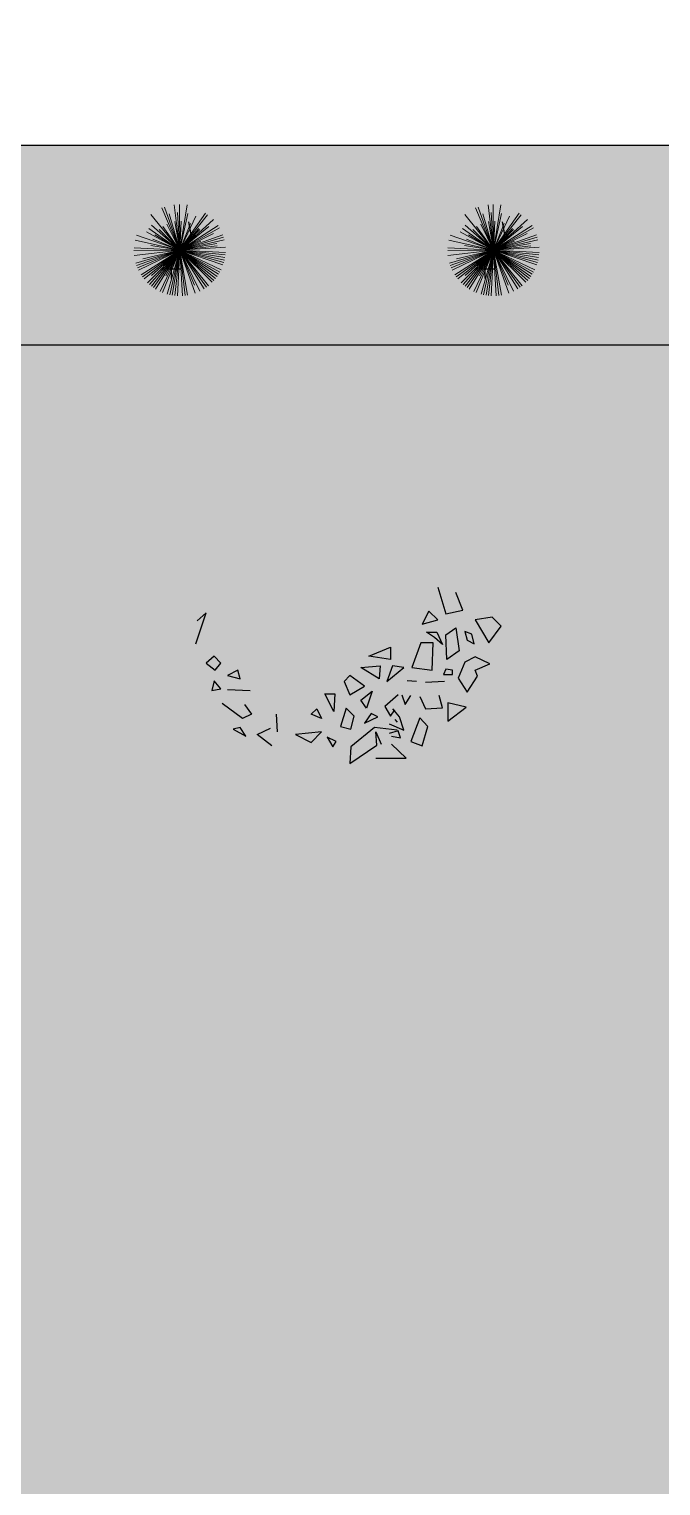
# Model space of a CAD drawing. Header units: millimetres. Extents: x -1544140 to 7445918, y -1294905 to 2019878.
# Drawn here: x 1805004 to 1807122, y 54579 to 59461 of the extents above; entities that cross this region are included whole.
import ezdxf

# ---------------------------------------------------------------- set-up
doc = ezdxf.new("R2010")
doc.units = ezdxf.units.MM
doc.header["$MEASUREMENT"] = 0
doc.layers.add('marc det', color=74, linetype='Continuous', lineweight=18)
picture_1 = doc.add_image_def('image5.png', size_in_pixel=(1482, 826))

msp = doc.modelspace()

# ---------------------------------------------------------------- hatches: boundary and pattern name
at = {"true_color": 0x8dc133, "transparency": 33554687}
h = msp.add_hatch(color=65, dxfattribs=at)
h.dxf.hatch_style = 1
h.paths.add_polyline_path([(1810147.4, 52025.1, -0.388077), (1809423.5, 51209.9), (1801426.5, 51209.9, -0.416277), (1799943.5, 52282.1), (1799943.5, 57426, -0.394381), (1800888.2, 59071.8), (1808831.8, 59071.8, -0.352206), (1810147.4, 58038.5)])
h.paths.add_polyline_path([(1800612.1, 51878.5), (1800612.1, 58403.1), (1809478.7, 58403.1), (1809478.7, 51878.5)], flags=16)
at = {"true_color": 0xb8d93f, "transparency": 33554687}
h = msp.add_hatch(color=63, dxfattribs=at)
h.dxf.hatch_style = 1
h.paths.add_polyline_path([(1809478.7, 57948.7, 0.326949), (1808836.3, 58403.1), (1801005.5, 58403.1, 0.386529), (1800612.1, 57516.1), (1800612.1, 52343.8, 0.417198), (1801362, 51878.5), (1809374.1, 51878.5, 0.351898), (1809478.7, 52018.4)])
at = {"layer": 'marc det'}
msp.add_hatch(color=102, dxfattribs=at).paths.add_polyline_path([(1805807.7, 57948.6), (1805707.3, 57921.6), (1805674.2, 57879.3), (1805613.7, 57794.1), (1805549.9, 57786.6), (1805541.3, 57713.2), (1805565.8, 57682.2), (1805547.4, 57635.5), (1805476.9, 57503.2), (1805499.7, 57457.5), (1805538.5, 57400.6), (1805539.1, 57350.5), (1805462.2, 57321), (1805569.4, 57313.4), (1805556.1, 57264.2), (1805590.8, 57227.9), (1805595.2, 57182.2), (1805648, 57124.4), (1805665.3, 57059.6), (1805714, 57022.6), (1805749.4, 57029.6), (1805796.1, 57002.9), (1805817.1, 56942.5), (1805832.1, 56866.5), (1805848.5, 56923.5), (1805899.2, 56969.4), (1805962.9, 56949.6), (1806005.1, 56922), (1806056.9, 56939.4), (1806112, 56939.5), (1806147.4, 56899.8), (1806161.4, 56945.6), (1806219.3, 56978.5), (1806279.6, 56976), (1806342.6, 57006.4), (1806361.7, 57049.6), (1806395.1, 57066.9), (1806439.4, 57075.6), (1806455.1, 57136.1), (1806485, 57170.7), (1806566.1, 57179.5), (1806628.4, 57166.6), (1806575.3, 57202.8), (1806535.5, 57241.6), (1806537.5, 57277.9), (1806573.6, 57328), (1806603.3, 57387.7), (1806598.2, 57436.9), (1806606.8, 57557), (1806706.9, 57608.9), (1806584.3, 57601), (1806550.3, 57657), (1806544.5, 57709.7), (1806507.5, 57781.3), (1806463.2, 57819.3), (1806442.8, 57876.2), (1806397.5, 57896), (1806338.6, 57938.2), (1806290, 57933.5), (1806291.3, 58015), (1806239.5, 57951), (1806220.5, 58001.1), (1806195, 58014), (1806133.5, 58032), (1806120.7, 58017.3), (1806007.3, 58009.4), (1805976, 58028.3), (1805920.5, 58006.6), (1805877.9, 58012.6), (1805834.7, 58068.7), (1805794.6, 58132.5), (1805811.2, 58071.2), (1805828.2, 57984.9)])

# ---------------------------------------------------------------- linework, layer by layer
at = {"color": 116, "lineweight": -2, "true_color": 0x136734}
for p, q in [((1805547.9, 58766.5), (1805539.3, 58815.6)), ((1806599.5, 58766.5), (1806590.9, 58815.6))]:
    msp.add_line(p, q, dxfattribs=at)
at = {"color": 116, "true_color": 0x136734}
for p, q in [((1805479.7, 58690.7), (1805479.7, 58625.7)), ((1806531.3, 58690.7), (1806531.3, 58625.7)), ((1805447.2, 58658.2), (1805512.2, 58658.2)), ((1806498.8, 58658.2), (1806563.8, 58658.2))]:
    msp.add_line(p, q, dxfattribs=at)
at = {"color": 96}
for p, q in [((1806373.9, 57590.6), (1806400.5, 57501.9)), ((1806457.3, 57513.7), (1806434.6, 57572.8)), ((1806343.6, 57510.8), (1806320.9, 57466.4)), ((1806373.9, 57481.2), (1806343.6, 57510.8)), ((1806400.5, 57501.9), (1806457.3, 57513.7)), ((1805563.1, 57401.4), (1805597.2, 57504.9)), ((1805597.2, 57504.9), (1805566.8, 57478.2)), ((1806320.9, 57466.4), (1806373.9, 57481.2)), ((1806555.8, 57490.1), (1806499, 57481.2)), ((1806499, 57481.2), (1806544.5, 57404.3)), ((1806544.5, 57404.3), (1806586.2, 57460.5)), ((1806586.2, 57460.5), (1806555.8, 57490.1)), ((1806336.1, 57439.8), (1806370.2, 57439.8)), ((1806362.6, 57422.1), (1806336.1, 57439.8)), ((1806389.1, 57398.4), (1806362.6, 57422.1)), ((1806370.2, 57439.8), (1806389.1, 57398.4)), ((1806400.5, 57430.9), (1806434.6, 57454.6)), ((1806404.3, 57348.2), (1806400.5, 57430.9)), ((1806434.6, 57454.6), (1806445.9, 57377.8)), ((1806487.6, 57433.9), (1806464.9, 57442.8)), ((1806464.9, 57442.8), (1806472.5, 57413.2)), ((1806472.5, 57413.2), (1806495.2, 57401.4)), ((1806495.2, 57401.4), (1806487.6, 57433.9)), ((1806142.8, 57360), (1806214.8, 57389.6)), ((1806214.8, 57389.6), (1806214.8, 57348.2)), ((1806317.1, 57404.3), (1806286.8, 57321.6)), ((1806358.8, 57404.3), (1806317.1, 57404.3)), ((1806355, 57312.7), (1806358.8, 57404.3)), ((1806445.9, 57377.8), (1806404.3, 57348.2)), ((1805623.7, 57360), (1805597.2, 57336.4)), ((1805597.2, 57336.4), (1805627.5, 57312.7)), ((1805646.5, 57336.4), (1805623.7, 57360)), ((1805627.5, 57312.7), (1805646.5, 57336.4)), ((1805703.3, 57312.7), (1805669.2, 57295)), ((1805710.8, 57283.2), (1805703.3, 57312.7)), ((1806116.3, 57321.6), (1806180.7, 57327.5)), ((1806176.9, 57283.2), (1806116.3, 57321.6)), ((1806214.8, 57348.2), (1806142.8, 57360)), ((1806180.7, 57327.5), (1806176.9, 57283.2)), ((1806222.4, 57327.5), (1806203.4, 57274.3)), ((1806203.4, 57274.3), (1806260.3, 57321.6)), ((1806260.3, 57321.6), (1806222.4, 57327.5)), ((1806286.8, 57321.6), (1806355, 57312.7)), ((1806400.5, 57315.7), (1806392.9, 57297.9)), ((1806423.2, 57312.7), (1806400.5, 57315.7)), ((1806423.2, 57297.9), (1806423.2, 57312.7)), ((1806464.9, 57339.3), (1806442.2, 57286.1)), ((1806499, 57357), (1806464.9, 57339.3)), ((1806548.2, 57333.4), (1806499, 57357)), ((1806499, 57312.7), (1806548.2, 57333.4)), ((1806506.6, 57292.1), (1806499, 57312.7)), ((1805623.7, 57277.3), (1805616.1, 57244.8)), ((1805646.5, 57250.7), (1805623.7, 57277.3)), ((1805669.2, 57295), (1805710.8, 57283.2)), ((1806078.4, 57295), (1806059.4, 57274.3)), ((1806059.4, 57274.3), (1806078.4, 57230)), ((1806127.7, 57259.5), (1806078.4, 57295)), ((1806302, 57274.3), (1806271.6, 57277.3)), ((1806396.7, 57274.3), (1806332.3, 57271.3)), ((1806392.9, 57297.9), (1806423.2, 57297.9)), ((1806442.2, 57286.1), (1806472.5, 57238.8)), ((1806472.5, 57238.8), (1806506.6, 57292.1)), ((1805616.1, 57244.8), (1805646.5, 57250.7)), ((1805669.2, 57247.7), (1805745, 57244.8)), ((1806025.3, 57173.8), (1805995, 57232.9)), ((1805995, 57232.9), (1806029.1, 57232.9)), ((1806029.1, 57232.9), (1806025.3, 57173.8)), ((1806078.4, 57230), (1806127.7, 57259.5)), ((1806116.3, 57212.2), (1806154.2, 57241.8)), ((1806154.2, 57241.8), (1806135.3, 57185.6)), ((1806241.3, 57230), (1806195.9, 57191.5)), ((1806252.9, 57230.4), (1806264.3, 57197.9)), ((1806264.3, 57197.9), (1806283.2, 57227.4)), ((1806313.5, 57224.5), (1806332.5, 57183.1)), ((1806389.3, 57186.1), (1806377.9, 57227.4)), ((1805718.6, 57150.6), (1805650.5, 57200.8)), ((1805726.2, 57197.9), (1805748.9, 57165.3)), ((1805949.6, 57165), (1805968.5, 57182.7)), ((1805968.5, 57182.7), (1805983.7, 57150.2)), ((1806067, 57185.6), (1806048.1, 57123.6)), ((1806093.6, 57159.1), (1806067, 57185.6)), ((1806135.3, 57185.6), (1806116.3, 57212.2)), ((1806150.4, 57167.9), (1806127.7, 57135.4)), ((1806173.1, 57156.1), (1806150.4, 57167.9)), ((1806195.9, 57191.5), (1806214.8, 57159.1)), ((1806214.8, 57159.1), (1806230, 57179.7)), ((1806245.3, 57156.5), (1806222.6, 57183.1)), ((1806332.5, 57183.1), (1806389.3, 57186.1)), ((1806468.7, 57188.6), (1806408, 57203.4)), ((1806408, 57203.4), (1806408, 57141.3)), ((1806408, 57141.3), (1806468.7, 57188.6)), ((1805711.1, 57121), (1805688.3, 57115.1)), ((1805730, 57091.5), (1805711.1, 57121)), ((1805748.9, 57165.3), (1805718.6, 57150.6)), ((1805767.9, 57097.4), (1805813.4, 57118.1)), ((1805832.1, 57165), (1805835.9, 57105.8)), ((1805983.7, 57150.2), (1805949.6, 57165)), ((1806048.1, 57123.6), (1806082.2, 57114.7)), ((1806082.2, 57114.7), (1806093.6, 57159.1)), ((1806161.7, 57120.6), (1806082.2, 57055.6)), ((1806127.7, 57135.4), (1806173.1, 57156.1)), ((1806237.6, 57111.8), (1806161.7, 57120.6)), ((1806211.2, 57132.8), (1806260.5, 57112.2)), ((1806230, 57147.2), (1806237.6, 57138.3)), ((1806260.5, 57112.2), (1806245.3, 57156.5)), ((1806313.5, 57153.5), (1806283.2, 57073.7)), ((1806340, 57124), (1806313.5, 57153.5)), ((1806321.1, 57059), (1806340, 57124)), ((1805688.3, 57115.1), (1805730, 57091.5)), ((1805817.1, 57059), (1805767.9, 57097.4)), ((1805983.7, 57105.8), (1805896.5, 57097)), ((1805896.5, 57097), (1805949.6, 57070.4)), ((1805949.6, 57070.4), (1805983.7, 57105.8)), ((1806032.9, 57073.3), (1806002.6, 57088.1)), ((1806002.6, 57088.1), (1806021.6, 57055.6)), ((1806021.6, 57055.6), (1806032.9, 57073.3)), ((1806169.3, 57061.5), (1806165.6, 57105.8)), ((1806165.6, 57105.8), (1806184.5, 57064.5)), ((1806241.5, 57109.2), (1806211.2, 57100.3)), ((1806218.8, 57091.5), (1806249.1, 57085.5)), ((1806249.1, 57085.5), (1806241.5, 57109.2)), ((1806283.2, 57073.7), (1806321.1, 57059)), ((1806078.4, 56999.4), (1806169.3, 57061.5)), ((1806082.2, 57055.6), (1806078.4, 56999.4)), ((1806268, 57017.6), (1806218.8, 57064.9)), ((1806165.7, 57017.6), (1806268, 57017.6))]:
    msp.add_line(p, q, dxfattribs=at)
for points in [[(1800888.2, 59071.8), (1808862.5, 59071.8)], [(1801005.5, 58403.1), (1808862.5, 58403.1)]]:
    msp.add_lwpolyline(points)
at = {"layer": 'marc det', "color": 116, "true_color": 0x136734}
for p, q in [((1805508.7, 58720.4), (1805412.3, 58839.8)), ((1805508.7, 58720.4), (1805449.1, 58861.8)), ((1805508.7, 58720.4), (1805457.2, 58864.9)), ((1805508.7, 58720.4), (1805473, 58841.7)), ((1805508.7, 58720.4), (1805490.6, 58872.7)), ((1805508.7, 58720.4), (1805500.8, 58846.4)), ((1805507.2, 58718.8), (1805595.2, 58844.4)), ((1805595.2, 58844.4), (1805507.2, 58718.8)), ((1805507.2, 58718.8), (1805602.1, 58839.2)), ((1805508.7, 58720.4), (1805507.8, 58873.8)), ((1805508.7, 58720.4), (1805533.5, 58871.8)), ((1805508.7, 58720.4), (1805536, 58843.5)), ((1805508.7, 58720.4), (1805562.6, 58834.2)), ((1806560.3, 58720.4), (1806463.9, 58839.8)), ((1806560.3, 58720.4), (1806500.7, 58861.8)), ((1806560.3, 58720.4), (1806508.8, 58864.9)), ((1806560.3, 58720.4), (1806524.6, 58841.7)), ((1806560.3, 58720.4), (1806542.2, 58872.7)), ((1806560.3, 58720.4), (1806552.4, 58846.4)), ((1806558.8, 58718.8), (1806646.8, 58844.4)), ((1806646.8, 58844.4), (1806558.8, 58718.8)), ((1806558.8, 58718.8), (1806653.7, 58839.2)), ((1806560.3, 58720.4), (1806559.4, 58873.8)), ((1806560.3, 58720.4), (1806585.1, 58871.8)), ((1806560.3, 58720.4), (1806587.6, 58843.5)), ((1806560.3, 58720.4), (1806614.2, 58834.2)), ((1805508.7, 58720.4), (1805397.1, 58781.2)), ((1805508.7, 58720.4), (1805404.7, 58793.3)), ((1805404.7, 58793.3), (1805508.7, 58720.4)), ((1805508.7, 58720.4), (1805413.6, 58804.4)), ((1805508.7, 58720.4), (1805439.3, 58789)), ((1805508.7, 58720.4), (1805451.9, 58799.5)), ((1805508.7, 58720.4), (1805466, 58807.8)), ((1805508.7, 58720.4), (1805491.9, 58815.9)), ((1805508.7, 58720.4), (1805622.4, 58823.3)), ((1805508.7, 58720.4), (1805513.5, 58817.1)), ((1805508.7, 58720.4), (1805545.1, 58809.9)), ((1805508.7, 58720.4), (1805638, 58802.8)), ((1805508.7, 58720.4), (1805606.6, 58799.5)), ((1805508.7, 58720.4), (1805642.5, 58795.4)), ((1805508.7, 58720.4), (1805572.6, 58792.8)), ((1805508.7, 58720.4), (1805576.5, 58789.1)), ((1806560.3, 58720.4), (1806448.7, 58781.2)), ((1806560.3, 58720.4), (1806456.3, 58793.3)), ((1806456.3, 58793.3), (1806560.3, 58720.4)), ((1806560.3, 58720.4), (1806465.2, 58804.4)), ((1806560.3, 58720.4), (1806490.9, 58789)), ((1806560.3, 58720.4), (1806503.5, 58799.5)), ((1806560.3, 58720.4), (1806517.6, 58807.8)), ((1806560.3, 58720.4), (1806543.5, 58815.9)), ((1806560.3, 58720.4), (1806674, 58823.3)), ((1806560.3, 58720.4), (1806565.1, 58817.1)), ((1806560.3, 58720.4), (1806596.7, 58809.9)), ((1806560.3, 58720.4), (1806689.6, 58802.8)), ((1806560.3, 58720.4), (1806658.2, 58799.5)), ((1806560.3, 58720.4), (1806694.1, 58795.4)), ((1806560.3, 58720.4), (1806624.2, 58792.8)), ((1806560.3, 58720.4), (1806628.1, 58789.1)), ((1805508.7, 58720.4), (1805359, 58753.7)), ((1805508.7, 58720.4), (1805363.6, 58770.2)), ((1805508.7, 58720.4), (1805411.9, 58736.3)), ((1805508.7, 58720.4), (1805418.1, 58757.3)), ((1805508.7, 58720.4), (1805425.6, 58771.9)), ((1805508.7, 58720.4), (1805621.8, 58775.7)), ((1805508.7, 58720.4), (1805653.1, 58771.9)), ((1805508.7, 58720.4), (1805655.8, 58763.8)), ((1805508.7, 58720.4), (1805658, 58755.4)), ((1805508.7, 58720.4), (1805579.3, 58750.2)), ((1805508.7, 58720.4), (1805632.8, 58742.3)), ((1805508.7, 58720.4), (1805633.8, 58735.3)), ((1805508.7, 58720.4), (1805661.7, 58729.9)), ((1806560.3, 58720.4), (1806410.6, 58753.7)), ((1806560.3, 58720.4), (1806415.2, 58770.2)), ((1806560.3, 58720.4), (1806463.5, 58736.3)), ((1806560.3, 58720.4), (1806469.7, 58757.3)), ((1806560.3, 58720.4), (1806477.2, 58771.9)), ((1806560.3, 58720.4), (1806673.4, 58775.7)), ((1806560.3, 58720.4), (1806704.7, 58771.9)), ((1806560.3, 58720.4), (1806707.4, 58763.8)), ((1806560.3, 58720.4), (1806709.6, 58755.4)), ((1806560.3, 58720.4), (1806630.9, 58750.2)), ((1806560.3, 58720.4), (1806684.4, 58742.3)), ((1806560.3, 58720.4), (1806685.4, 58735.3)), ((1806560.3, 58720.4), (1806713.3, 58729.9)), ((1805508.7, 58720.4), (1805355.3, 58719.5)), ((1805508.7, 58720.4), (1805355.5, 58728.1)), ((1805508.7, 58720.4), (1805356.4, 58702.3)), ((1805508.7, 58720.4), (1805361.6, 58677.1)), ((1805508.7, 58720.4), (1805364.2, 58668.9)), ((1805508.7, 58720.4), (1805367.3, 58660.9)), ((1805508.7, 58720.4), (1805370.9, 58653.1)), ((1805508.7, 58720.4), (1805379.3, 58638.1)), ((1805508.7, 58720.4), (1805384.1, 58630.9)), ((1805508.7, 58720.4), (1805384.5, 58691.3)), ((1805508.7, 58720.4), (1805389.3, 58624.1)), ((1805508.7, 58720.4), (1805400.9, 58611.3)), ((1805508.7, 58720.4), (1805407.2, 58605.5)), ((1805508.7, 58720.4), (1805413.8, 58599.9)), ((1805508.7, 58720.4), (1805414, 58634.8)), ((1805420.7, 58594.8), (1805508.7, 58720.4)), ((1805508.7, 58720.4), (1805420.7, 58594.8)), ((1805508.7, 58720.4), (1805427.9, 58590.1)), ((1805508.7, 58720.4), (1805443, 58581.9)), ((1805508.7, 58720.4), (1805450.8, 58578.4)), ((1805508.7, 58720.4), (1805461.6, 58634.1)), ((1805508.7, 58720.4), (1805467.1, 58572.8)), ((1805508.7, 58720.4), (1805475.4, 58570.7)), ((1805508.7, 58720.4), (1805483.9, 58569.1)), ((1805508.7, 58720.4), (1805492.4, 58567.9)), ((1805508.7, 58720.4), (1805501, 58567.2)), ((1805508.7, 58720.4), (1805661.8, 58712.7)), ((1805508.7, 58720.4), (1805560.2, 58576)), ((1805508.7, 58720.4), (1805526.8, 58568.1)), ((1805508.7, 58720.4), (1805535.3, 58569.4)), ((1805508.7, 58720.4), (1805518.2, 58567.4)), ((1805508.7, 58720.4), (1805558, 58603.3)), ((1805508.7, 58720.4), (1805576, 58582.6)), ((1805508.7, 58720.4), (1805591, 58591.1)), ((1805508.7, 58720.4), (1805598.2, 58595.9)), ((1805508.7, 58720.4), (1805605, 58601.1)), ((1805508.7, 58720.4), (1805617.8, 58612.6)), ((1805508.7, 58720.4), (1805623.6, 58618.9)), ((1805508.7, 58720.4), (1805629.1, 58625.5)), ((1805634.3, 58632.4), (1805508.7, 58720.4)), ((1805508.7, 58720.4), (1805639, 58639.6)), ((1805508.7, 58720.4), (1805643.3, 58647)), ((1805508.7, 58720.4), (1805647.2, 58654.7)), ((1805508.7, 58720.4), (1805658.4, 58687.2)), ((1805508.7, 58720.4), (1805660, 58695.6)), ((1805508.7, 58720.4), (1805661.2, 58704.2)), ((1805508.7, 58720.4), (1805653.7, 58670.6)), ((1805508.7, 58720.4), (1805656.3, 58678.8)), ((1806560.3, 58720.4), (1806406.9, 58719.5)), ((1806560.3, 58720.4), (1806407.1, 58728.1)), ((1806560.3, 58720.4), (1806408, 58702.3)), ((1806560.3, 58720.4), (1806413.2, 58677.1)), ((1806560.3, 58720.4), (1806415.8, 58668.9)), ((1806560.3, 58720.4), (1806418.9, 58660.9)), ((1806560.3, 58720.4), (1806422.5, 58653.1)), ((1806560.3, 58720.4), (1806430.9, 58638.1)), ((1806560.3, 58720.4), (1806435.7, 58630.9)), ((1806560.3, 58720.4), (1806436.1, 58691.3)), ((1806560.3, 58720.4), (1806440.9, 58624.1)), ((1806560.3, 58720.4), (1806452.5, 58611.3)), ((1806560.3, 58720.4), (1806458.8, 58605.5)), ((1806560.3, 58720.4), (1806465.4, 58599.9)), ((1806560.3, 58720.4), (1806465.6, 58634.8)), ((1806472.3, 58594.8), (1806560.3, 58720.4)), ((1806560.3, 58720.4), (1806472.3, 58594.8)), ((1806560.3, 58720.4), (1806479.5, 58590.1)), ((1806560.3, 58720.4), (1806494.6, 58581.9)), ((1806560.3, 58720.4), (1806502.4, 58578.4)), ((1806560.3, 58720.4), (1806513.2, 58634.1)), ((1806560.3, 58720.4), (1806518.7, 58572.8)), ((1806560.3, 58720.4), (1806527, 58570.7)), ((1806560.3, 58720.4), (1806535.5, 58569.1)), ((1806560.3, 58720.4), (1806544, 58567.9)), ((1806560.3, 58720.4), (1806552.6, 58567.2)), ((1806560.3, 58720.4), (1806713.4, 58712.7)), ((1806560.3, 58720.4), (1806611.8, 58576)), ((1806560.3, 58720.4), (1806578.4, 58568.1)), ((1806560.3, 58720.4), (1806586.9, 58569.4)), ((1806560.3, 58720.4), (1806569.8, 58567.4)), ((1806560.3, 58720.4), (1806609.6, 58603.3)), ((1806560.3, 58720.4), (1806627.6, 58582.6)), ((1806560.3, 58720.4), (1806642.6, 58591.1)), ((1806560.3, 58720.4), (1806649.8, 58595.9)), ((1806560.3, 58720.4), (1806656.6, 58601.1)), ((1806560.3, 58720.4), (1806669.4, 58612.6)), ((1806560.3, 58720.4), (1806675.2, 58618.9)), ((1806560.3, 58720.4), (1806680.7, 58625.5)), ((1806685.9, 58632.4), (1806560.3, 58720.4)), ((1806560.3, 58720.4), (1806690.6, 58639.6)), ((1806560.3, 58720.4), (1806694.9, 58647)), ((1806560.3, 58720.4), (1806698.8, 58654.7)), ((1806560.3, 58720.4), (1806710, 58687.2)), ((1806560.3, 58720.4), (1806711.6, 58695.6)), ((1806560.3, 58720.4), (1806712.8, 58704.2)), ((1806560.3, 58720.4), (1806705.3, 58670.6)), ((1806560.3, 58720.4), (1806707.9, 58678.8))]:
    msp.add_line(p, q, dxfattribs=at)

# ---------------------------------------------------------------- pictures from other files: only their frames are drawn
image = msp.add_image(picture_1, insert=(1748459.4, -24499.6), size_in_units=(203261.5, 113288.8))
image.dxf.flags = 7

doc.saveas('drawing.dxf')
